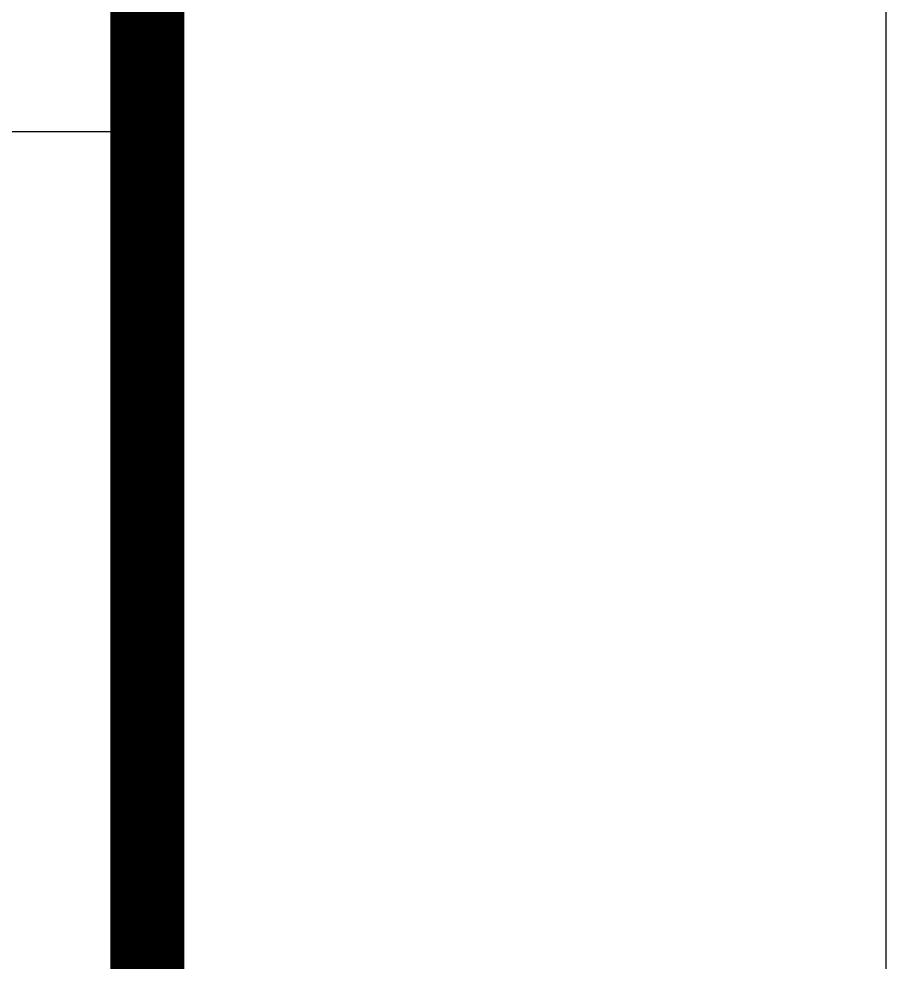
# Model space of a CAD drawing. Extents: x 19118 to 566552, y -1188739 to 92943.
# Drawn here: x 208984 to 210217, y -922601 to -921260 of the extents above; entities that cross this region are included whole.
import ezdxf

# ---------------------------------------------------------------- set-up
doc = ezdxf.new("R2010")
doc.units = 0
doc.header["$LTSCALE"] = 1000
doc.header["$MEASUREMENT"] = 0
doc.layers.add('PUB_TITLE', color=4, linetype='CONTINUOUS')
doc.layers.add('图框', color=4, linetype='CONTINUOUS')

msp = doc.modelspace()

# ---------------------------------------------------------------- linework, layer by layer
at = {"layer": 'PUB_TITLE'}
msp.add_lwpolyline([(77811.65, -969995.52), (210216.65, -969995.52), (210216.65, -907625.52), (77811.65, -907625.52)], close=True, dxfattribs=at)
at = {"layer": 'PUB_TITLE', "const_width": 105}
msp.add_lwpolyline([(80436.65, -968945.52), (209166.65, -968945.52), (209166.65, -908675.52), (80436.65, -908675.52)], close=True, dxfattribs=at)
at = {"layer": '图框', "color": 0}
msp.add_line((202856.96, -921420.26), (209166.65, -921420.26), dxfattribs=at)
at = {"layer": '图框', "color": 4, "const_width": 103.52}
msp.add_lwpolyline([(202856.96, -908675.52), (209166.65, -908675.52), (209166.65, -968945.52), (202856.96, -968945.52)], close=True, dxfattribs=at)
at = {"layer": '图框', "color": 0, "const_width": 52.5}
msp.add_lwpolyline([(202856.96, -917864.54), (209166.65, -917864.54), (209166.65, -928531.7), (202856.96, -928531.7)], close=True, dxfattribs=at)

doc.saveas('drawing.dxf')
